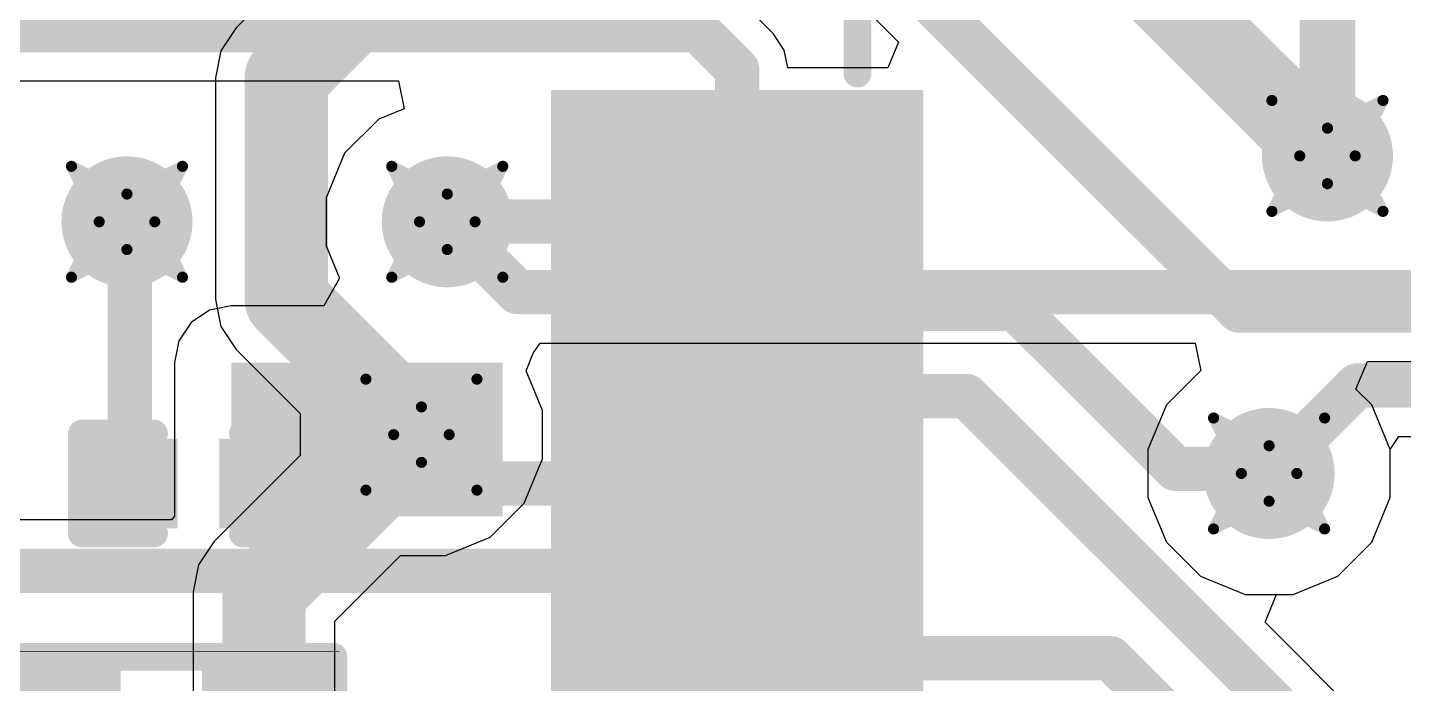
# Model space of a CAD drawing. Header units: inches. Extents: x -6 to 328, y -12 to 81.
# Drawn here: x 4.25 to 10.55, y 19.87 to 22.87 of the extents above; entities that cross this region are included whole.
import ezdxf

# ---------------------------------------------------------------- set-up
doc = ezdxf.new("R2010")
doc.units = ezdxf.units.IN
for name, color, linetype in [('Bottom Layer', 5, 'Continuous'), ('Drill Drawing', 1, 'Continuous'), ('Top Layer', 1, 'Continuous'), ('Top Overlay', 2, 'Continuous'), ('Top Paste', 8, 'Continuous'), ('Top Solder', 216, 'Continuous'), ('Via Holes', 16, 'Continuous')]:
    doc.layers.add(name, color=color, linetype=linetype)

# ---------------------------------------------------------------- blocks, each defined once
blk = doc.blocks.new('LAN9255_ZMX019_9')
at = {"layer": 'Top Layer'}
for points in [[(-6.3, -8.45), (-6.3, -6.95), (-6.1, -6.95), (-6.1, -8.45)], [(-5.9, -8.45), (-5.9, -6.95), (-5.7, -6.95), (-5.7, -8.45)], [(-5.5, -8.45), (-5.5, -6.95), (-5.3, -6.95), (-5.3, -8.45)], [(-5.1, -8.45), (-5.1, -6.95), (-4.9, -6.95), (-4.9, -8.45)], [(-4.7, -8.45), (-4.7, -6.95), (-4.5, -6.95), (-4.5, -8.45)], [(-4.3, -8.45), (-4.3, -6.95), (-4.1, -6.95), (-4.1, -8.45)], [(-3.9, -8.45), (-3.9, -6.95), (-3.7, -6.95), (-3.7, -8.45)]]:
    blk.add_hatch(color=1, dxfattribs=at).paths.add_polyline_path(points)
at = {"layer": 'Top Paste'}
for points in [[(-6.3, -8.45), (-6.3, -6.95), (-6.1, -6.95), (-6.1, -8.45)], [(-5.9, -8.45), (-5.9, -6.95), (-5.7, -6.95), (-5.7, -8.45)], [(-5.5, -8.45), (-5.5, -6.95), (-5.3, -6.95), (-5.3, -8.45)], [(-5.1, -8.45), (-5.1, -6.95), (-4.9, -6.95), (-4.9, -8.45)], [(-4.7, -8.45), (-4.7, -6.95), (-4.5, -6.95), (-4.5, -8.45)], [(-4.3, -8.45), (-4.3, -6.95), (-4.1, -6.95), (-4.1, -8.45)], [(-3.9, -8.45), (-3.9, -6.95), (-3.7, -6.95), (-3.7, -8.45)]]:
    blk.add_hatch(color=8, dxfattribs=at).paths.add_polyline_path(points)
at = {"layer": 'Top Solder'}
for points in [[(-6.4016, -8.5516), (-6.4016, -6.8484), (-5.9984, -6.8484), (-5.9984, -8.5516)], [(-6.0016, -8.5516), (-6.0016, -6.8484), (-5.5984, -6.8484), (-5.5984, -8.5516)], [(-5.6016, -8.5516), (-5.6016, -6.8484), (-5.1984, -6.8484), (-5.1984, -8.5516)], [(-5.2016, -8.5516), (-5.2016, -6.8484), (-4.7984, -6.8484), (-4.7984, -8.5516)], [(-4.8016, -8.5516), (-4.8016, -6.8484), (-4.3984, -6.8484), (-4.3984, -8.5516)], [(-4.4016, -8.5516), (-4.4016, -6.8484), (-3.9984, -6.8484), (-3.9984, -8.5516)], [(-4.0016, -8.5516), (-4.0016, -6.8484), (-3.5984, -6.8484), (-3.5984, -8.5516)]]:
    blk.add_hatch(color=216, dxfattribs=at).paths.add_polyline_path(points)
at = {"layer": 'Top Overlay'}
blk.add_lwpolyline([(-6.477, -7.1501, 0.127, 0.127, 0), (-7.1628, -7.1501, 0.127, 0.127, 0)], format="xyseb", dxfattribs=at)
blk.add_lwpolyline([(-6.5087, -7.1501, 0.0635, 0.0635, 1), (-6.4452, -7.1501, 0.0635, 0.0635, 1)], format="xyseb", close=True, dxfattribs=at)
blk = doc.blocks.new('R___0402_15')
at = {"layer": 'Top Layer'}
for points in [[(-0.6985, -0.3175), (-0.6985, 0.3175), (-0.2413, 0.3175), (-0.2413, -0.3175)], [(0.2413, -0.3175), (0.2413, 0.3175), (0.6985, 0.3175), (0.6985, -0.3175)]]:
    blk.add_hatch(color=1, dxfattribs=at).paths.add_polyline_path(points)
at = {"layer": 'Top Paste'}
for points in [[(-0.6985, -0.3175), (-0.6985, 0.3175), (-0.2413, 0.3175), (-0.2413, -0.3175)], [(0.2413, -0.3175), (0.2413, 0.3175), (0.6985, 0.3175), (0.6985, -0.3175)]]:
    blk.add_hatch(color=8, dxfattribs=at).paths.add_polyline_path(points)
at = {"layer": 'Top Solder'}
for points in [[(-0.7535, -0.3725), (-0.7535, 0.3725), (-0.1863, 0.3725), (-0.1863, -0.3725)], [(0.1863, -0.3725), (0.1863, 0.3725), (0.7535, 0.3725), (0.7535, -0.3725)]]:
    blk.add_hatch(color=216, dxfattribs=at).paths.add_polyline_path(points)
at = {"layer": 'Top Overlay'}
for points in [[(0.7874, 0.4064, 0.127, 0.127, 0), (-0.7874, 0.4064, 0.127, 0.127, 0)], [(-0.7874, 0.4064, 0.127, 0.127, 0), (-0.7874, -0.4064, 0.127, 0.127, 0)], [(0.7874, 0.4064, 0.127, 0.127, 0), (0.7874, -0.4064, 0.127, 0.127, 0)], [(0.7874, -0.4064, 0.127, 0.127, 0), (-0.7874, -0.4064, 0.127, 0.127, 0)], [(0.8128, -0.4318, 0.00323, 0.00323, 0), (-0.8128, -0.4318, 0.00323, 0.00323, 0)]]:
    blk.add_lwpolyline(points, format="xyseb", dxfattribs=at)
for points in [[(-0.8191, 0.4064, 0.0635, 0.0635, 1), (-0.7556, 0.4064, 0.0635, 0.0635, 1)], [(-0.8191, 0.4064, 0.0635, 0.0635, 1), (-0.7556, 0.4064, 0.0635, 0.0635, 1)], [(0.7556, 0.4064, 0.0635, 0.0635, 1), (0.8191, 0.4064, 0.0635, 0.0635, 1)], [(0.7556, 0.4064, 0.0635, 0.0635, 1), (0.8191, 0.4064, 0.0635, 0.0635, 1)], [(-0.8191, -0.4064, 0.0635, 0.0635, 1), (-0.7556, -0.4064, 0.0635, 0.0635, 1)], [(-0.8191, -0.4064, 0.0635, 0.0635, 1), (-0.7556, -0.4064, 0.0635, 0.0635, 1)], [(0.7556, -0.4064, 0.0635, 0.0635, 1), (0.8191, -0.4064, 0.0635, 0.0635, 1)], [(0.7556, -0.4064, 0.0635, 0.0635, 1), (0.8191, -0.4064, 0.0635, 0.0635, 1)], [(-0.8136, -0.4318, 0.00161, 0.00161, 1), (-0.812, -0.4318, 0.00161, 0.00161, 1)], [(0.812, -0.4318, 0.00161, 0.00161, 1), (0.8136, -0.4318, 0.00161, 0.00161, 1)]]:
    blk.add_lwpolyline(points, format="xyseb", close=True, dxfattribs=at)
blk = doc.blocks.new('CAP_0201_70')
at = {"layer": 'Top Layer'}
for points in [[(-0.45, 0.15), (-0.15, 0.15), (-0.15, -0.15), (-0.45, -0.15)], [(0.15, 0.15), (0.45, 0.15), (0.45, -0.15), (0.15, -0.15)]]:
    blk.add_hatch(color=1, dxfattribs=at).paths.add_polyline_path(points)
at = {"layer": 'Top Paste'}
for points in [[(-0.45, 0.15), (-0.15, 0.15), (-0.15, -0.15), (-0.45, -0.15)], [(0.15, 0.15), (0.45, 0.15), (0.45, -0.15), (0.15, -0.15)]]:
    blk.add_hatch(color=8, dxfattribs=at).paths.add_polyline_path(points)
at = {"layer": 'Top Solder'}
for points in [[(-0.505, 0.205), (-0.095, 0.205), (-0.095, -0.205), (-0.505, -0.205)], [(0.095, 0.205), (0.505, 0.205), (0.505, -0.205), (0.095, -0.205)]]:
    blk.add_hatch(color=216, dxfattribs=at).paths.add_polyline_path(points)
at = {"layer": 'Top Overlay'}
for points in [[(-0.2032, 0.2286, 0.127, 0.127, 0), (-0.5334, 0.2286, 0.127, 0.127, 0)], [(-0.5334, 0.2286, 0.127, 0.127, 0), (-0.5334, -0.2286, 0.127, 0.127, 0)], [(0.5334, 0.2286, 0.127, 0.127, 0), (0.2032, 0.2286, 0.127, 0.127, 0)], [(0.5334, 0.2286, 0.127, 0.127, 0), (0.5334, -0.2286, 0.127, 0.127, 0)], [(-0.2032, -0.2286, 0.127, 0.127, 0), (-0.5334, -0.2286, 0.127, 0.127, 0)], [(0.5334, -0.2286, 0.127, 0.127, 0), (0.2032, -0.2286, 0.127, 0.127, 0)]]:
    blk.add_lwpolyline(points, format="xyseb", dxfattribs=at)
for points in [[(-0.5651, 0.2286, 0.0635, 0.0635, 1), (-0.5016, 0.2286, 0.0635, 0.0635, 1)], [(-0.5651, 0.2286, 0.0635, 0.0635, 1), (-0.5016, 0.2286, 0.0635, 0.0635, 1)], [(-0.2349, 0.2286, 0.0635, 0.0635, 1), (-0.1714, 0.2286, 0.0635, 0.0635, 1)], [(0.1714, 0.2286, 0.0635, 0.0635, 1), (0.2349, 0.2286, 0.0635, 0.0635, 1)], [(0.5016, 0.2286, 0.0635, 0.0635, 1), (0.5651, 0.2286, 0.0635, 0.0635, 1)], [(0.5016, 0.2286, 0.0635, 0.0635, 1), (0.5651, 0.2286, 0.0635, 0.0635, 1)], [(-0.5651, -0.2286, 0.0635, 0.0635, 1), (-0.5016, -0.2286, 0.0635, 0.0635, 1)], [(-0.5651, -0.2286, 0.0635, 0.0635, 1), (-0.5016, -0.2286, 0.0635, 0.0635, 1)], [(-0.2349, -0.2286, 0.0635, 0.0635, 1), (-0.1714, -0.2286, 0.0635, 0.0635, 1)], [(0.1714, -0.2286, 0.0635, 0.0635, 1), (0.2349, -0.2286, 0.0635, 0.0635, 1)], [(0.5016, -0.2286, 0.0635, 0.0635, 1), (0.5651, -0.2286, 0.0635, 0.0635, 1)], [(0.5016, -0.2286, 0.0635, 0.0635, 1), (0.5651, -0.2286, 0.0635, 0.0635, 1)]]:
    blk.add_lwpolyline(points, format="xyseb", close=True, dxfattribs=at)

msp = doc.modelspace()

# ---------------------------------------------------------------- hatches: boundary and pattern name
at = {"layer": 'Bottom Layer'}
h = msp.add_hatch(color=5, dxfattribs=at)
edge = h.paths.add_edge_path()
edge.add_arc((10.1984, 22.282), 0.3, 0, 360)
h = msp.add_hatch(color=5, dxfattribs=at)
edge = h.paths.add_edge_path()
edge.add_arc((4.707, 21.9804), 0.3, 0, 360)
h = msp.add_hatch(color=5, dxfattribs=at)
edge = h.paths.add_edge_path()
edge.add_arc((6.1722, 21.9804), 0.3, 0, 360)
h = msp.add_hatch(color=5, dxfattribs=at)
edge = h.paths.add_edge_path()
edge.add_arc((6.054, 21.0058), 0.3, 0, 360)
h = msp.add_hatch(color=5, dxfattribs=at)
edge = h.paths.add_edge_path()
edge.add_arc((9.9314, 20.828), 0.3, 0, 360)
at = {"layer": 'Top Layer'}
h = msp.add_hatch(color=1, dxfattribs=at)
edge = h.paths.add_edge_path()
edge.add_arc((10.1984, 22.282), 0.3, 0, 360)
h = msp.add_hatch(color=1, dxfattribs=at)
edge = h.paths.add_edge_path()
edge.add_arc((4.707, 21.9804), 0.3, 0, 360)
h = msp.add_hatch(color=1, dxfattribs=at)
edge = h.paths.add_edge_path()
edge.add_arc((6.1722, 21.9804), 0.3, 0, 360)
msp.add_hatch(color=1, dxfattribs=at).paths.add_polyline_path([(5.184, 20.632), (6.4262, 20.632), (6.4262, 21.336), (5.184, 21.336)])
h = msp.add_hatch(color=1, dxfattribs=at)
edge = h.paths.add_edge_path()
edge.add_arc((6.054, 21.0058), 0.3, 0, 360)
h = msp.add_hatch(color=1, dxfattribs=at)
edge = h.paths.add_edge_path()
edge.add_arc((9.9314, 20.828), 0.3, 0, 360)
at = {"layer": 'Via Holes'}
h = msp.add_hatch(color=7, dxfattribs=at)
edge = h.paths.add_edge_path()
edge.add_arc((10.1984, 22.282), 0.15, 0, 360)
h = msp.add_hatch(color=7, dxfattribs=at)
edge = h.paths.add_edge_path()
edge.add_arc((4.707, 21.9804), 0.15, 0, 360)
h = msp.add_hatch(color=7, dxfattribs=at)
edge = h.paths.add_edge_path()
edge.add_arc((6.1722, 21.9804), 0.15, 0, 360)
h = msp.add_hatch(color=7, dxfattribs=at)
edge = h.paths.add_edge_path()
edge.add_arc((6.054, 21.0058), 0.15, 0, 360)
h = msp.add_hatch(color=7, dxfattribs=at)
edge = h.paths.add_edge_path()
edge.add_arc((9.9314, 20.828), 0.15, 0, 360)

# ---------------------------------------------------------------- linework, layer by layer
at = {"layer": 'Bottom Layer'}
for p, q in [((5.6289, 23.2909), (5.2067, 22.8687)), ((5.2067, 22.8687), (5.1365, 22.7637)), ((5.1365, 22.7637), (5.1119, 22.6398)), ((5.1119, 22.6398), (5.1119, 21.6242)), ((5.1119, 21.6242), (5.1365, 21.5003)), ((5.1365, 21.5003), (5.2067, 21.3953)), ((6.5651, 21.3789), (6.5976, 21.4253)), ((6.5976, 21.4253), (9.5939, 21.4253)), ((9.5939, 21.4253), (9.6191, 21.2983)), ((5.2067, 21.3953), (5.5, 21.102)), ((6.5325, 21.2983), (6.5651, 21.3789)), ((6.608, 21.116), (6.5325, 21.2983)), ((9.6176, 21.2977), (9.4617, 21.1418)), ((9.6191, 21.2983), (9.6176, 21.2977)), ((5.5, 21.102), (5.5, 20.9096)), ((6.608, 20.8956), (6.608, 21.116)), ((9.4617, 21.1418), (9.3774, 20.9382)), ((10.4854, 20.9382), (10.5252, 20.9978)), ((10.5252, 20.9978), (11.4933, 20.9978)), ((5.5, 20.9096), (5.1051, 20.5147)), ((9.3774, 20.9382), (9.3774, 20.7178)), ((10.4854, 20.7178), (10.4854, 20.9382)), ((6.5237, 20.692), (6.608, 20.8956)), ((9.3774, 20.7178), (9.4617, 20.5142)), ((10.4011, 20.5142), (10.4854, 20.7178)), ((6.3678, 20.5361), (6.5237, 20.692)), ((6.1642, 20.4518), (6.3678, 20.5361)), ((5.1051, 20.5147), (5.0349, 20.4097)), ((9.4617, 20.5142), (9.6176, 20.3583)), ((10.2452, 20.3583), (10.4011, 20.5142)), ((5.0349, 20.4097), (5.0103, 20.2858)), ((5.6577, 20.1517), (5.9578, 20.4518)), ((5.9578, 20.4518), (6.1642, 20.4518)), ((9.6176, 20.3583), (9.8212, 20.274)), ((10.0416, 20.274), (10.2452, 20.3583)), ((5.0103, 20.2858), (5.0103, 16.5888)), ((9.8212, 20.274), (10.0416, 20.274)), ((5.6577, 17.3582), (5.6577, 20.1517))]:
    msp.add_line(p, q, dxfattribs=at)
for points in [[(5.4356, 22.6398, 0.381, 0.381, 0), (5.8578, 23.062, 0.381, 0.381, 0)], [(9.4184, 23.062, 0.381, 0.381, 0), (10.1984, 22.282, 0.381, 0.381, 0)], [(5.4356, 21.6242, 0.381, 0.381, 0), (5.4356, 22.6398, 0.381, 0.381, 0)], [(10.1984, 22.282, 0.381, 0.381, 0), (10.1984, 22.282, 0.381, 0.381, 0)], [(6.1722, 21.9804, 0.2032, 0.2032, 0), (6.4942, 21.6584, 0.2032, 0.2032, 0)], [(5.4356, 21.6242, 0.381, 0.381, 0), (6.054, 21.0058, 0.381, 0.381, 0)], [(6.4942, 21.6584, 0.2032, 0.2032, 0), (10.7748, 21.6584, 0.2032, 0.2032, 0)], [(9.9314, 20.828, 0.2032, 0.2032, 0), (10.3343, 21.2309, 0.2032, 0.2032, 0)], [(10.3343, 21.2309, 0.2032, 0.2032, 0), (11.4933, 21.2309, 0.2032, 0.2032, 0)], [(5.334, 20.2858, 0.381, 0.381, 0), (6.054, 21.0058, 0.381, 0.381, 0)], [(5.334, 16.129, 0.381, 0.381, 0), (5.334, 20.2858, 0.381, 0.381, 0)]]:
    msp.add_lwpolyline(points, format="xyseb", dxfattribs=at)
for points in [[(5.3403, 22.6398, 0.1905, 0.1905, 1), (5.5309, 22.6398, 0.1905, 0.1905, 1)], [(5.3403, 22.6398, 0.1905, 0.1905, 1), (5.5309, 22.6398, 0.1905, 0.1905, 1)], [(10.1031, 22.282, 0.1905, 0.1905, 1), (10.2936, 22.282, 0.1905, 0.1905, 1)], [(10.1031, 22.282, 0.1905, 0.1905, 1), (10.2936, 22.282, 0.1905, 0.1905, 1)], [(10.1031, 22.282, 0.1905, 0.1905, 1), (10.2936, 22.282, 0.1905, 0.1905, 1)], [(6.1214, 21.9804, 0.1016, 0.1016, 1), (6.223, 21.9804, 0.1016, 0.1016, 1)], [(5.3403, 21.6242, 0.1905, 0.1905, 1), (5.5309, 21.6242, 0.1905, 0.1905, 1)], [(5.3403, 21.6242, 0.1905, 0.1905, 1), (5.5309, 21.6242, 0.1905, 0.1905, 1)], [(6.4434, 21.6584, 0.1016, 0.1016, 1), (6.545, 21.6584, 0.1016, 0.1016, 1)], [(6.4434, 21.6584, 0.1016, 0.1016, 1), (6.545, 21.6584, 0.1016, 0.1016, 1)], [(10.2835, 21.2309, 0.1016, 0.1016, 1), (10.3851, 21.2309, 0.1016, 0.1016, 1)], [(10.2835, 21.2309, 0.1016, 0.1016, 1), (10.3851, 21.2309, 0.1016, 0.1016, 1)], [(5.9588, 21.0058, 0.1905, 0.1905, 1), (6.1493, 21.0058, 0.1905, 0.1905, 1)], [(5.9588, 21.0058, 0.1905, 0.1905, 1), (6.1493, 21.0058, 0.1905, 0.1905, 1)], [(9.8806, 20.828, 0.1016, 0.1016, 1), (9.9822, 20.828, 0.1016, 0.1016, 1)], [(5.2387, 20.2858, 0.1905, 0.1905, 1), (5.4292, 20.2858, 0.1905, 0.1905, 1)], [(5.2387, 20.2858, 0.1905, 0.1905, 1), (5.4292, 20.2858, 0.1905, 0.1905, 1)]]:
    msp.add_lwpolyline(points, format="xyseb", close=True, dxfattribs=at)
at = {"layer": 'Drill Drawing'}
for points in [[(9.9444, 22.536, 0.0508, 0.0508, 0), (10.1984, 22.409, 0.0508, 0.0508, 0)], [(9.9444, 22.536, 0.0508, 0.0508, 0), (10.0714, 22.282, 0.0508, 0.0508, 0)], [(10.1984, 22.409, 0.0508, 0.0508, 0), (10.4524, 22.536, 0.0508, 0.0508, 0)], [(10.3254, 22.282, 0.0508, 0.0508, 0), (10.4524, 22.536, 0.0508, 0.0508, 0)], [(9.9444, 22.028, 0.0508, 0.0508, 0), (10.0714, 22.282, 0.0508, 0.0508, 0)], [(10.3254, 22.282, 0.0508, 0.0508, 0), (10.4524, 22.028, 0.0508, 0.0508, 0)], [(4.453, 22.2344, 0.0508, 0.0508, 0), (4.707, 22.1074, 0.0508, 0.0508, 0)], [(4.453, 22.2344, 0.0508, 0.0508, 0), (4.58, 21.9804, 0.0508, 0.0508, 0)], [(4.707, 22.1074, 0.0508, 0.0508, 0), (4.961, 22.2344, 0.0508, 0.0508, 0)], [(4.834, 21.9804, 0.0508, 0.0508, 0), (4.961, 22.2344, 0.0508, 0.0508, 0)], [(5.9182, 22.2344, 0.0508, 0.0508, 0), (6.1722, 22.1074, 0.0508, 0.0508, 0)], [(5.9182, 22.2344, 0.0508, 0.0508, 0), (6.0452, 21.9804, 0.0508, 0.0508, 0)], [(6.1722, 22.1074, 0.0508, 0.0508, 0), (6.4262, 22.2344, 0.0508, 0.0508, 0)], [(6.2992, 21.9804, 0.0508, 0.0508, 0), (6.4262, 22.2344, 0.0508, 0.0508, 0)], [(9.9444, 22.028, 0.0508, 0.0508, 0), (10.1984, 22.155, 0.0508, 0.0508, 0)], [(10.1984, 22.155, 0.0508, 0.0508, 0), (10.4524, 22.028, 0.0508, 0.0508, 0)], [(4.453, 21.7264, 0.0508, 0.0508, 0), (4.58, 21.9804, 0.0508, 0.0508, 0)], [(4.834, 21.9804, 0.0508, 0.0508, 0), (4.961, 21.7264, 0.0508, 0.0508, 0)], [(5.9182, 21.7264, 0.0508, 0.0508, 0), (6.0452, 21.9804, 0.0508, 0.0508, 0)], [(6.2992, 21.9804, 0.0508, 0.0508, 0), (6.4262, 21.7264, 0.0508, 0.0508, 0)], [(4.453, 21.7264, 0.0508, 0.0508, 0), (4.707, 21.8534, 0.0508, 0.0508, 0)], [(4.707, 21.8534, 0.0508, 0.0508, 0), (4.961, 21.7264, 0.0508, 0.0508, 0)], [(5.9182, 21.7264, 0.0508, 0.0508, 0), (6.1722, 21.8534, 0.0508, 0.0508, 0)], [(6.1722, 21.8534, 0.0508, 0.0508, 0), (6.4262, 21.7264, 0.0508, 0.0508, 0)], [(5.8, 21.2598, 0.0508, 0.0508, 0), (6.054, 21.1328, 0.0508, 0.0508, 0)], [(5.8, 21.2598, 0.0508, 0.0508, 0), (5.927, 21.0058, 0.0508, 0.0508, 0)], [(6.054, 21.1328, 0.0508, 0.0508, 0), (6.308, 21.2598, 0.0508, 0.0508, 0)], [(6.181, 21.0058, 0.0508, 0.0508, 0), (6.308, 21.2598, 0.0508, 0.0508, 0)], [(9.6774, 21.082, 0.0508, 0.0508, 0), (9.9314, 20.955, 0.0508, 0.0508, 0)], [(9.6774, 21.082, 0.0508, 0.0508, 0), (9.8044, 20.828, 0.0508, 0.0508, 0)], [(9.9314, 20.955, 0.0508, 0.0508, 0), (10.1854, 21.082, 0.0508, 0.0508, 0)], [(10.0584, 20.828, 0.0508, 0.0508, 0), (10.1854, 21.082, 0.0508, 0.0508, 0)], [(5.8, 20.7518, 0.0508, 0.0508, 0), (5.927, 21.0058, 0.0508, 0.0508, 0)], [(6.181, 21.0058, 0.0508, 0.0508, 0), (6.308, 20.7518, 0.0508, 0.0508, 0)], [(5.8, 20.7518, 0.0508, 0.0508, 0), (6.054, 20.8788, 0.0508, 0.0508, 0)], [(6.054, 20.8788, 0.0508, 0.0508, 0), (6.308, 20.7518, 0.0508, 0.0508, 0)], [(9.6774, 20.574, 0.0508, 0.0508, 0), (9.8044, 20.828, 0.0508, 0.0508, 0)], [(10.0584, 20.828, 0.0508, 0.0508, 0), (10.1854, 20.574, 0.0508, 0.0508, 0)], [(9.6774, 20.574, 0.0508, 0.0508, 0), (9.9314, 20.701, 0.0508, 0.0508, 0)], [(9.9314, 20.701, 0.0508, 0.0508, 0), (10.1854, 20.574, 0.0508, 0.0508, 0)]]:
    msp.add_lwpolyline(points, format="xyseb", dxfattribs=at)
for points in [[(9.9317, 22.536, 0.0254, 0.0254, 1), (9.9571, 22.536, 0.0254, 0.0254, 1)], [(9.9317, 22.536, 0.0254, 0.0254, 1), (9.9571, 22.536, 0.0254, 0.0254, 1)], [(10.4397, 22.536, 0.0254, 0.0254, 1), (10.4651, 22.536, 0.0254, 0.0254, 1)], [(10.4397, 22.536, 0.0254, 0.0254, 1), (10.4651, 22.536, 0.0254, 0.0254, 1)], [(10.1857, 22.409, 0.0254, 0.0254, 1), (10.2111, 22.409, 0.0254, 0.0254, 1)], [(10.1857, 22.409, 0.0254, 0.0254, 1), (10.2111, 22.409, 0.0254, 0.0254, 1)], [(10.0587, 22.282, 0.0254, 0.0254, 1), (10.0841, 22.282, 0.0254, 0.0254, 1)], [(10.0587, 22.282, 0.0254, 0.0254, 1), (10.0841, 22.282, 0.0254, 0.0254, 1)], [(10.3127, 22.282, 0.0254, 0.0254, 1), (10.3381, 22.282, 0.0254, 0.0254, 1)], [(10.3127, 22.282, 0.0254, 0.0254, 1), (10.3381, 22.282, 0.0254, 0.0254, 1)], [(4.4403, 22.2344, 0.0254, 0.0254, 1), (4.4657, 22.2344, 0.0254, 0.0254, 1)], [(4.4403, 22.2344, 0.0254, 0.0254, 1), (4.4657, 22.2344, 0.0254, 0.0254, 1)], [(4.9483, 22.2344, 0.0254, 0.0254, 1), (4.9737, 22.2344, 0.0254, 0.0254, 1)], [(4.9483, 22.2344, 0.0254, 0.0254, 1), (4.9737, 22.2344, 0.0254, 0.0254, 1)], [(5.9055, 22.2344, 0.0254, 0.0254, 1), (5.9309, 22.2344, 0.0254, 0.0254, 1)], [(5.9055, 22.2344, 0.0254, 0.0254, 1), (5.9309, 22.2344, 0.0254, 0.0254, 1)], [(6.4135, 22.2344, 0.0254, 0.0254, 1), (6.4389, 22.2344, 0.0254, 0.0254, 1)], [(6.4135, 22.2344, 0.0254, 0.0254, 1), (6.4389, 22.2344, 0.0254, 0.0254, 1)], [(10.1857, 22.155, 0.0254, 0.0254, 1), (10.2111, 22.155, 0.0254, 0.0254, 1)], [(10.1857, 22.155, 0.0254, 0.0254, 1), (10.2111, 22.155, 0.0254, 0.0254, 1)], [(4.6943, 22.1074, 0.0254, 0.0254, 1), (4.7197, 22.1074, 0.0254, 0.0254, 1)], [(4.6943, 22.1074, 0.0254, 0.0254, 1), (4.7197, 22.1074, 0.0254, 0.0254, 1)], [(6.1595, 22.1074, 0.0254, 0.0254, 1), (6.1849, 22.1074, 0.0254, 0.0254, 1)], [(6.1595, 22.1074, 0.0254, 0.0254, 1), (6.1849, 22.1074, 0.0254, 0.0254, 1)], [(9.9317, 22.028, 0.0254, 0.0254, 1), (9.9571, 22.028, 0.0254, 0.0254, 1)], [(9.9317, 22.028, 0.0254, 0.0254, 1), (9.9571, 22.028, 0.0254, 0.0254, 1)], [(10.4397, 22.028, 0.0254, 0.0254, 1), (10.4651, 22.028, 0.0254, 0.0254, 1)], [(10.4397, 22.028, 0.0254, 0.0254, 1), (10.4651, 22.028, 0.0254, 0.0254, 1)], [(4.5673, 21.9804, 0.0254, 0.0254, 1), (4.5927, 21.9804, 0.0254, 0.0254, 1)], [(4.5673, 21.9804, 0.0254, 0.0254, 1), (4.5927, 21.9804, 0.0254, 0.0254, 1)], [(4.8213, 21.9804, 0.0254, 0.0254, 1), (4.8467, 21.9804, 0.0254, 0.0254, 1)], [(4.8213, 21.9804, 0.0254, 0.0254, 1), (4.8467, 21.9804, 0.0254, 0.0254, 1)], [(6.0325, 21.9804, 0.0254, 0.0254, 1), (6.0579, 21.9804, 0.0254, 0.0254, 1)], [(6.0325, 21.9804, 0.0254, 0.0254, 1), (6.0579, 21.9804, 0.0254, 0.0254, 1)], [(6.2865, 21.9804, 0.0254, 0.0254, 1), (6.3119, 21.9804, 0.0254, 0.0254, 1)], [(6.2865, 21.9804, 0.0254, 0.0254, 1), (6.3119, 21.9804, 0.0254, 0.0254, 1)], [(4.6943, 21.8534, 0.0254, 0.0254, 1), (4.7197, 21.8534, 0.0254, 0.0254, 1)], [(4.6943, 21.8534, 0.0254, 0.0254, 1), (4.7197, 21.8534, 0.0254, 0.0254, 1)], [(6.1595, 21.8534, 0.0254, 0.0254, 1), (6.1849, 21.8534, 0.0254, 0.0254, 1)], [(6.1595, 21.8534, 0.0254, 0.0254, 1), (6.1849, 21.8534, 0.0254, 0.0254, 1)], [(4.4403, 21.7264, 0.0254, 0.0254, 1), (4.4657, 21.7264, 0.0254, 0.0254, 1)], [(4.4403, 21.7264, 0.0254, 0.0254, 1), (4.4657, 21.7264, 0.0254, 0.0254, 1)], [(4.9483, 21.7264, 0.0254, 0.0254, 1), (4.9737, 21.7264, 0.0254, 0.0254, 1)], [(4.9483, 21.7264, 0.0254, 0.0254, 1), (4.9737, 21.7264, 0.0254, 0.0254, 1)], [(5.9055, 21.7264, 0.0254, 0.0254, 1), (5.9309, 21.7264, 0.0254, 0.0254, 1)], [(5.9055, 21.7264, 0.0254, 0.0254, 1), (5.9309, 21.7264, 0.0254, 0.0254, 1)], [(6.4135, 21.7264, 0.0254, 0.0254, 1), (6.4389, 21.7264, 0.0254, 0.0254, 1)], [(6.4135, 21.7264, 0.0254, 0.0254, 1), (6.4389, 21.7264, 0.0254, 0.0254, 1)], [(5.7873, 21.2598, 0.0254, 0.0254, 1), (5.8127, 21.2598, 0.0254, 0.0254, 1)], [(5.7873, 21.2598, 0.0254, 0.0254, 1), (5.8127, 21.2598, 0.0254, 0.0254, 1)], [(6.2953, 21.2598, 0.0254, 0.0254, 1), (6.3207, 21.2598, 0.0254, 0.0254, 1)], [(6.2953, 21.2598, 0.0254, 0.0254, 1), (6.3207, 21.2598, 0.0254, 0.0254, 1)], [(6.0413, 21.1328, 0.0254, 0.0254, 1), (6.0667, 21.1328, 0.0254, 0.0254, 1)], [(6.0413, 21.1328, 0.0254, 0.0254, 1), (6.0667, 21.1328, 0.0254, 0.0254, 1)], [(9.6647, 21.082, 0.0254, 0.0254, 1), (9.6901, 21.082, 0.0254, 0.0254, 1)], [(9.6647, 21.082, 0.0254, 0.0254, 1), (9.6901, 21.082, 0.0254, 0.0254, 1)], [(10.1727, 21.082, 0.0254, 0.0254, 1), (10.1981, 21.082, 0.0254, 0.0254, 1)], [(10.1727, 21.082, 0.0254, 0.0254, 1), (10.1981, 21.082, 0.0254, 0.0254, 1)], [(5.9143, 21.0058, 0.0254, 0.0254, 1), (5.9397, 21.0058, 0.0254, 0.0254, 1)], [(5.9143, 21.0058, 0.0254, 0.0254, 1), (5.9397, 21.0058, 0.0254, 0.0254, 1)], [(6.1683, 21.0058, 0.0254, 0.0254, 1), (6.1937, 21.0058, 0.0254, 0.0254, 1)], [(6.1683, 21.0058, 0.0254, 0.0254, 1), (6.1937, 21.0058, 0.0254, 0.0254, 1)], [(9.9187, 20.955, 0.0254, 0.0254, 1), (9.9441, 20.955, 0.0254, 0.0254, 1)], [(9.9187, 20.955, 0.0254, 0.0254, 1), (9.9441, 20.955, 0.0254, 0.0254, 1)], [(6.0413, 20.8788, 0.0254, 0.0254, 1), (6.0667, 20.8788, 0.0254, 0.0254, 1)], [(6.0413, 20.8788, 0.0254, 0.0254, 1), (6.0667, 20.8788, 0.0254, 0.0254, 1)], [(9.7917, 20.828, 0.0254, 0.0254, 1), (9.8171, 20.828, 0.0254, 0.0254, 1)], [(9.7917, 20.828, 0.0254, 0.0254, 1), (9.8171, 20.828, 0.0254, 0.0254, 1)], [(10.0457, 20.828, 0.0254, 0.0254, 1), (10.0711, 20.828, 0.0254, 0.0254, 1)], [(10.0457, 20.828, 0.0254, 0.0254, 1), (10.0711, 20.828, 0.0254, 0.0254, 1)], [(5.7873, 20.7518, 0.0254, 0.0254, 1), (5.8127, 20.7518, 0.0254, 0.0254, 1)], [(5.7873, 20.7518, 0.0254, 0.0254, 1), (5.8127, 20.7518, 0.0254, 0.0254, 1)], [(6.2953, 20.7518, 0.0254, 0.0254, 1), (6.3207, 20.7518, 0.0254, 0.0254, 1)], [(6.2953, 20.7518, 0.0254, 0.0254, 1), (6.3207, 20.7518, 0.0254, 0.0254, 1)], [(9.9187, 20.701, 0.0254, 0.0254, 1), (9.9441, 20.701, 0.0254, 0.0254, 1)], [(9.9187, 20.701, 0.0254, 0.0254, 1), (9.9441, 20.701, 0.0254, 0.0254, 1)], [(9.6647, 20.574, 0.0254, 0.0254, 1), (9.6901, 20.574, 0.0254, 0.0254, 1)], [(9.6647, 20.574, 0.0254, 0.0254, 1), (9.6901, 20.574, 0.0254, 0.0254, 1)], [(10.1727, 20.574, 0.0254, 0.0254, 1), (10.1981, 20.574, 0.0254, 0.0254, 1)], [(10.1727, 20.574, 0.0254, 0.0254, 1), (10.1981, 20.574, 0.0254, 0.0254, 1)]]:
    msp.add_lwpolyline(points, format="xyseb", close=True, dxfattribs=at)
at = {"layer": 'Top Layer'}
for p, q in [((6.3793, 24.6589), (8.2357, 22.8025)), ((7.6632, 22.8422), (7.4822, 23.0232)), ((7.7137, 22.7666), (7.6632, 22.8422)), ((8.2357, 22.8025), (8.1871, 22.6852)), ((7.7299, 22.6852), (7.7137, 22.7666)), ((8.1871, 22.6852), (7.7299, 22.6852)), ((4.2156, 22.6254), (5.9497, 22.6254)), ((5.9497, 22.6254), (5.975, 22.4984)), ((5.975, 22.4984), (5.8584, 22.4501)), ((5.8584, 22.4501), (5.7025, 22.2942)), ((5.7025, 22.2942), (5.6182, 22.0906)), ((5.6182, 22.0906), (5.6182, 21.8702)), ((5.6182, 21.8702), (5.6796, 21.722)), ((5.6796, 21.722), (5.6082, 21.595)), ((5.184, 21.595), (5.0849, 21.5753)), ((5.6082, 21.595), (5.184, 21.595)), ((5.0849, 21.5753), (5.0009, 21.5191)), ((5.0009, 21.5191), (4.9447, 21.4351)), ((4.9447, 21.4351), (4.925, 21.336)), ((10.3286, 21.2142), (10.3813, 21.3412)), ((10.3813, 21.3412), (14.3099, 21.3412)), ((4.925, 21.336), (4.925, 20.632)), ((10.4011, 21.1418), (10.3286, 21.2142)), ((10.4854, 20.9382), (10.4011, 21.1418)), ((10.4854, 20.7178), (10.4854, 20.9382)), ((10.4011, 20.5142), (10.4854, 20.7178)), ((4.9111, 20.6151), (4.1553, 20.6151)), ((4.925, 20.632), (4.9111, 20.6151)), ((10.2452, 20.3583), (10.4011, 20.5142)), ((10.0416, 20.274), (10.2452, 20.3583)), ((9.913, 20.147), (9.9656, 20.274)), ((9.9656, 20.274), (10.0416, 20.274)), ((10.5026, 19.5574), (9.913, 20.147))]:
    msp.add_line(p, q, dxfattribs=at)
for points in [[(6.4759, 24.892, 0.2032, 0.2032, 0), (9.7936, 21.5743, 0.2032, 0.2032, 0)], [(10.1984, 22.282, 0.254, 0.254, 0), (10.1984, 23.882, 0.254, 0.254, 0)], [(4.119, 22.8584, 0.2032, 0.2032, 0), (7.3174, 22.8584, 0.2032, 0.2032, 0)], [(7.3174, 22.8584, 0.2032, 0.2032, 0), (7.4984, 22.6774, 0.2032, 0.2032, 0)], [(7.4984, 22.382, 0.2032, 0.2032, 0), (7.4984, 22.6774, 0.2032, 0.2032, 0)], [(4.707, 21.9804, 0.2032, 0.2032, 0), (4.7205, 21.9669, 0.2032, 0.2032, 0)], [(4.7205, 20.7955, 0.2032, 0.2032, 0), (4.7205, 21.9669, 0.2032, 0.2032, 0)], [(6.1738, 21.982, 0.2032, 0.2032, 0), (7.4984, 21.982, 0.2032, 0.2032, 0)], [(7.4984, 21.582, 0.2032, 0.2032, 0), (8.7714, 21.582, 0.2032, 0.2032, 0)], [(8.7714, 21.582, 0.2032, 0.2032, 0), (9.5039, 20.8495, 0.2032, 0.2032, 0)], [(9.7936, 21.5743, 0.2032, 0.2032, 0), (14.3099, 21.5743, 0.2032, 0.2032, 0)], [(7.4984, 21.182, 0.2032, 0.2032, 0), (8.5484, 21.182, 0.2032, 0.2032, 0)], [(8.5484, 21.182, 0.2032, 0.2032, 0), (10.3378, 19.3926, 0.2032, 0.2032, 0)], [(4.7205, 20.7955, 0.2032, 0.2032, 0), (4.734, 20.782, 0.2032, 0.2032, 0)], [(9.5039, 20.8495, 0.2032, 0.2032, 0), (9.9099, 20.8495, 0.2032, 0.2032, 0)], [(9.9099, 20.8495, 0.2032, 0.2032, 0), (9.9314, 20.828, 0.2032, 0.2032, 0)], [(5.334, 20.782, 0.2032, 0.2032, 0), (7.4984, 20.782, 0.2032, 0.2032, 0)], [(4.0588, 20.382, 0.2032, 0.2032, 0), (7.4984, 20.382, 0.2032, 0.2032, 0)], [(7.4984, 19.982, 0.2032, 0.2032, 0), (9.2048, 19.982, 0.2032, 0.2032, 0)], [(9.2048, 19.982, 0.2032, 0.2032, 0), (9.9822, 19.2046, 0.2032, 0.2032, 0)]]:
    msp.add_lwpolyline(points, format="xyseb", dxfattribs=at)
for points in [[(7.2666, 22.8584, 0.1016, 0.1016, 1), (7.3682, 22.8584, 0.1016, 0.1016, 1)], [(7.2666, 22.8584, 0.1016, 0.1016, 1), (7.3682, 22.8584, 0.1016, 0.1016, 1)], [(7.4476, 22.6774, 0.1016, 0.1016, 1), (7.5492, 22.6774, 0.1016, 0.1016, 1)], [(7.4476, 22.6774, 0.1016, 0.1016, 1), (7.5492, 22.6774, 0.1016, 0.1016, 1)], [(7.4476, 22.382, 0.1016, 0.1016, 1), (7.5492, 22.382, 0.1016, 0.1016, 1)], [(10.1349, 22.282, 0.127, 0.127, 1), (10.2619, 22.282, 0.127, 0.127, 1)], [(4.6562, 21.9804, 0.1016, 0.1016, 1), (4.7578, 21.9804, 0.1016, 0.1016, 1)], [(4.6697, 21.9669, 0.1016, 0.1016, 1), (4.7713, 21.9669, 0.1016, 0.1016, 1)], [(4.6697, 21.9669, 0.1016, 0.1016, 1), (4.7713, 21.9669, 0.1016, 0.1016, 1)], [(6.123, 21.982, 0.1016, 0.1016, 1), (6.2246, 21.982, 0.1016, 0.1016, 1)], [(7.4476, 21.982, 0.1016, 0.1016, 1), (7.5492, 21.982, 0.1016, 0.1016, 1)], [(7.4476, 21.582, 0.1016, 0.1016, 1), (7.5492, 21.582, 0.1016, 0.1016, 1)], [(8.7206, 21.582, 0.1016, 0.1016, 1), (8.8222, 21.582, 0.1016, 0.1016, 1)], [(8.7206, 21.582, 0.1016, 0.1016, 1), (8.8222, 21.582, 0.1016, 0.1016, 1)], [(9.7428, 21.5743, 0.1016, 0.1016, 1), (9.8444, 21.5743, 0.1016, 0.1016, 1)], [(9.7428, 21.5743, 0.1016, 0.1016, 1), (9.8444, 21.5743, 0.1016, 0.1016, 1)], [(7.4476, 21.182, 0.1016, 0.1016, 1), (7.5492, 21.182, 0.1016, 0.1016, 1)], [(8.4976, 21.182, 0.1016, 0.1016, 1), (8.5992, 21.182, 0.1016, 0.1016, 1)], [(8.4976, 21.182, 0.1016, 0.1016, 1), (8.5992, 21.182, 0.1016, 0.1016, 1)], [(4.6697, 20.7955, 0.1016, 0.1016, 1), (4.7713, 20.7955, 0.1016, 0.1016, 1)], [(4.6697, 20.7955, 0.1016, 0.1016, 1), (4.7713, 20.7955, 0.1016, 0.1016, 1)], [(9.4531, 20.8495, 0.1016, 0.1016, 1), (9.5547, 20.8495, 0.1016, 0.1016, 1)], [(9.4531, 20.8495, 0.1016, 0.1016, 1), (9.5547, 20.8495, 0.1016, 0.1016, 1)], [(9.8591, 20.8495, 0.1016, 0.1016, 1), (9.9607, 20.8495, 0.1016, 0.1016, 1)], [(9.8591, 20.8495, 0.1016, 0.1016, 1), (9.9607, 20.8495, 0.1016, 0.1016, 1)], [(9.8806, 20.828, 0.1016, 0.1016, 1), (9.9822, 20.828, 0.1016, 0.1016, 1)], [(4.6832, 20.782, 0.1016, 0.1016, 1), (4.7848, 20.782, 0.1016, 0.1016, 1)], [(5.2832, 20.782, 0.1016, 0.1016, 1), (5.3848, 20.782, 0.1016, 0.1016, 1)], [(7.4476, 20.782, 0.1016, 0.1016, 1), (7.5492, 20.782, 0.1016, 0.1016, 1)], [(7.4476, 20.382, 0.1016, 0.1016, 1), (7.5492, 20.382, 0.1016, 0.1016, 1)], [(7.4476, 19.982, 0.1016, 0.1016, 1), (7.5492, 19.982, 0.1016, 0.1016, 1)], [(9.154, 19.982, 0.1016, 0.1016, 1), (9.2556, 19.982, 0.1016, 0.1016, 1)], [(9.154, 19.982, 0.1016, 0.1016, 1), (9.2556, 19.982, 0.1016, 0.1016, 1)]]:
    msp.add_lwpolyline(points, format="xyseb", close=True, dxfattribs=at)

# ---------------------------------------------------------------- block references
for name, p, rotation in [('LAN9255_ZMX019_9', (15.1984, 16.182), 270), ('CAP_0201_70', (5.034, 20.782), 180), ('R___0402_15', (4.8641, 19.582), 180)]:
    msp.add_blockref(name, p, dxfattribs=dict(rotation=rotation))

doc.saveas('drawing.dxf')
